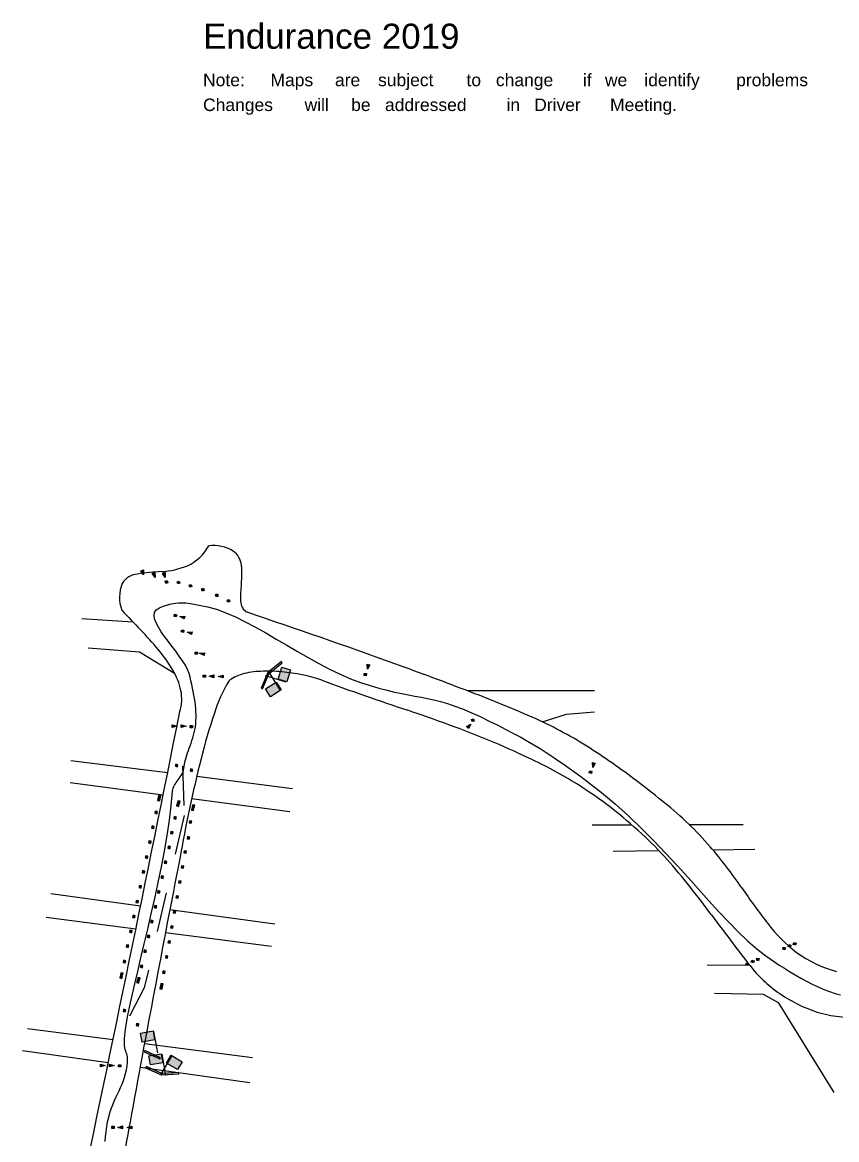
# Model space of a CAD drawing. Extents: x 38 to 1887, y 37 to 1116.
# Drawn here: x 144 to 636, y 420 to 1095 of the extents above; entities that cross this region are included whole.
import ezdxf

# ---------------------------------------------------------------- set-up
doc = ezdxf.new("R2010")
doc.units = 0
doc.header["$MEASUREMENT"] = 0
doc.linetypes.add('DASH', pattern=[48, 24, -24])
doc.layers.get('0').update_dxf_attribs({"linetype": 'CONTINUOUS'})
doc.styles.get("Standard").update_dxf_attribs({"font": ' txt'})

msp = doc.modelspace()

# ---------------------------------------------------------------- hatches: boundary and pattern name
at = {"true_color": 0xff6600}
for points in [[(217.47, 761.24), (215.78, 763.72), (217.38, 764.25)], [(224.45, 759.69), (222.76, 762.17), (224.36, 762.69)], [(230.55, 759.68), (228.86, 762.16), (230.46, 762.68)], [(232.21, 756.54), (230.95, 756.12), (230.53, 757.41), (231.79, 757.82)], [(239.37, 756.27), (238.12, 755.86), (237.7, 757.14), (238.96, 757.55)], [(246.62, 754.2), (245.36, 753.79), (244.94, 755.07), (246.2, 755.48)], [(254.12, 751.87), (252.86, 751.46), (252.44, 752.75), (253.7, 753.16)], [(262.65, 748.51), (261.39, 748.1), (260.98, 749.38), (262.23, 749.79)], [(269.63, 745.14), (268.37, 744.74), (267.96, 746.02), (269.21, 746.43)], [(235.89, 736.18), (236.17, 737.47), (237.49, 737.19), (237.22, 735.9)], [(239.45, 736.04), (242.44, 736.26), (242.09, 734.62)], [(240.22, 726.79), (240.5, 728.08), (241.82, 727.8), (241.54, 726.5)], [(243.77, 726.64), (246.76, 726.87), (246.41, 725.22)], [(248.68, 713.33), (248.68, 714.65), (250.03, 714.65), (250.03, 713.33)], [(251.37, 713.91), (254.36, 714.14), (254.02, 712.49)], [(300.86, 708.91), (292.84, 702.43), (293.31, 701.73), (301.33, 708.22)], [(352.86, 704.26), (352.63, 707.25), (354.28, 706.9)], [(253.58, 699.37), (253.58, 700.69), (254.93, 700.69), (254.93, 699.37)], [(257.08, 699.97), (259.96, 700.81), (259.96, 699.13)], [(262.68, 699.89), (265.57, 700.73), (265.57, 699.05)], [(292.6, 702.22), (288.59, 692.72), (289.33, 692.32), (293.34, 701.83)], [(350.71, 700.42), (350.78, 701.74), (352.13, 701.67), (352.06, 700.35)], [(237.68, 669.78), (234.8, 668.94), (234.8, 670.63)], [(243.13, 669.78), (240.25, 668.94), (240.25, 670.63)], [(245.65, 668.84), (245.65, 670.16), (247, 670.16), (247, 668.84)], [(415.26, 671.13), (413.95, 668.42), (412.7, 669.55)], [(416, 672.57), (415.66, 673.85), (416.96, 674.2), (417.3, 672.92)], [(237.96, 645.27), (238.26, 646.55), (236.95, 646.86), (236.64, 645.57)], [(246.91, 642.45), (247.21, 643.74), (245.9, 644.05), (245.6, 642.76)], [(486.85, 641.59), (487.19, 642.87), (488.5, 642.52), (488.15, 641.25)], [(489.05, 644.93), (488.83, 647.93), (490.48, 647.58)], [(227.71, 626.49), (227.98, 627.78), (226.66, 628.06), (226.39, 626.77)], [(227.23, 624.68), (227.5, 625.97), (226.18, 626.25), (225.91, 624.95)], [(238.69, 621.32), (238.98, 622.61), (237.67, 622.92), (237.37, 621.63)], [(239.2, 623.13), (239.5, 624.42), (238.18, 624.72), (237.88, 623.43)], [(248.13, 620.73), (248.36, 622.03), (247.03, 622.27), (246.8, 620.96)], [(225.59, 616.95), (225.86, 618.25), (224.54, 618.52), (224.27, 617.23)], [(237.06, 613.65), (237.36, 614.93), (236.04, 615.24), (235.75, 613.95)], [(247.71, 618.9), (247.94, 620.2), (246.61, 620.44), (246.38, 619.13)], [(223.68, 607.95), (223.95, 609.25), (222.63, 609.53), (222.35, 608.23)], [(246.34, 611.13), (246.57, 612.43), (245.24, 612.66), (245.01, 611.36)], [(234.99, 604.68), (235.29, 605.97), (233.98, 606.28), (233.68, 604.99)], [(245.1, 601.5), (245.4, 602.79), (244.08, 603.09), (243.79, 601.8)], [(221.77, 598.96), (222.04, 600.25), (220.72, 600.53), (220.44, 599.24)], [(233.37, 595.77), (233.67, 597.06), (232.35, 597.36), (232.05, 596.07)], [(243.15, 593.01), (243.38, 594.31), (242.05, 594.54), (241.82, 593.24)], [(219.85, 589.96), (220.13, 591.25), (218.8, 591.53), (218.53, 590.24)], [(231.3, 586.81), (231.6, 588.1), (230.29, 588.4), (229.99, 587.11)], [(217.94, 580.97), (218.22, 582.26), (216.89, 582.54), (216.62, 581.25)], [(241.55, 583.95), (241.78, 585.25), (240.45, 585.49), (240.22, 584.18)], [(229.23, 577.85), (229.53, 579.13), (228.21, 579.44), (227.92, 578.15)], [(239.95, 574.89), (240.18, 576.2), (238.86, 576.43), (238.62, 575.12)], [(216.03, 571.97), (216.3, 573.26), (214.98, 573.54), (214.71, 572.25)], [(227.16, 568.88), (227.46, 570.17), (226.14, 570.48), (225.85, 569.19)], [(238.36, 565.84), (238.59, 567.14), (237.26, 567.37), (237.03, 566.07)], [(214.11, 562.97), (214.39, 564.27), (213.07, 564.55), (212.79, 563.25)], [(225.09, 559.92), (225.39, 561.21), (224.08, 561.52), (223.78, 560.23)], [(212.2, 553.98), (212.48, 555.27), (211.16, 555.55), (210.88, 554.25)], [(236.76, 556.78), (236.99, 558.08), (235.66, 558.31), (235.43, 557.01)], [(223.03, 550.96), (223.32, 552.25), (222.01, 552.55), (221.71, 551.27)], [(235.16, 547.72), (235.39, 549.02), (234.06, 549.25), (233.83, 547.95)], [(210.29, 544.98), (210.57, 546.27), (209.25, 546.55), (208.97, 545.26)], [(220.96, 542), (221.25, 543.29), (219.94, 543.59), (219.64, 542.3)], [(208.18, 536.16), (208.48, 537.45), (207.17, 537.75), (206.87, 536.46)], [(218.89, 533.04), (219.19, 534.32), (217.87, 534.63), (217.57, 533.34)], [(233.57, 538.66), (233.8, 539.97), (232.46, 540.2), (232.23, 538.89)], [(603.76, 534.98), (604.1, 536.25), (605.4, 535.9), (605.06, 534.63)], [(607.1, 536.61), (607.44, 537.89), (608.75, 537.54), (608.4, 536.27)], [(610.19, 537.85), (610.53, 539.13), (611.84, 538.78), (611.5, 537.5)], [(206.43, 526.79), (206.7, 528.09), (205.38, 528.37), (205.1, 527.07)], [(231.97, 529.6), (232.2, 530.91), (230.87, 531.14), (230.64, 529.84)], [(581.46, 525.54), (581.8, 526.81), (583.11, 526.46), (582.76, 525.19)], [(584.8, 527.18), (585.14, 528.45), (586.45, 528.1), (586.11, 526.82)], [(587.89, 528.41), (588.23, 529.69), (589.54, 529.34), (589.2, 528.06)], [(204.82, 519.26), (205.1, 520.55), (203.78, 520.84), (203.5, 519.54)], [(216.77, 523.88), (217.07, 525.17), (215.76, 525.48), (215.46, 524.19)], [(230.34, 520.35), (230.57, 521.65), (229.24, 521.89), (229.01, 520.59)], [(204.42, 517.43), (204.69, 518.73), (203.37, 519.01), (203.1, 517.71)], [(214.61, 514.56), (214.9, 515.85), (213.59, 516.15), (213.29, 514.86)], [(215.04, 516.38), (215.34, 517.67), (214.02, 517.98), (213.73, 516.69)], [(229, 512.77), (229.23, 514.07), (227.9, 514.31), (227.67, 513)], [(228.66, 510.93), (228.89, 512.23), (227.56, 512.46), (227.33, 511.16)], [(206.42, 497.12), (206.72, 498.41), (205.4, 498.71), (205.1, 497.43)], [(214.31, 488.61), (214.61, 489.89), (213.29, 490.19), (212.99, 488.91)], [(227.72, 469.46), (218.33, 473.73), (217.91, 473), (227.31, 468.74)], [(194.34, 464.82), (191.45, 463.97), (191.45, 465.66)], [(199.78, 464.82), (196.9, 463.97), (196.9, 465.66)], [(202.3, 463.87), (202.3, 465.19), (203.65, 465.19), (203.65, 463.87)], [(218.73, 463.43), (228.13, 459.16), (228.54, 459.89), (219.15, 464.15)], [(228.42, 459.04), (238.71, 459.71), (238.73, 460.55), (228.44, 459.87)], [(198.35, 426.77), (198.35, 428.1), (199.71, 428.1), (199.71, 426.77)], [(201.85, 427.38), (204.74, 428.22), (204.74, 426.54)], [(207.46, 427.3), (210.34, 428.14), (210.34, 426.45)]]:
    msp.add_hatch(color=30, dxfattribs=at).paths.add_polyline_path(points, flags=0)
at = {"true_color": 0xffff00}
for points in [[(306.34, 703.99), (304.16, 696.68), (298.88, 698.26), (301.06, 705.57)], [(220.68, 470.53), (228.19, 471.86), (229.15, 466.43), (221.64, 465.11)]]:
    msp.add_hatch(color=2, dxfattribs=at).paths.add_polyline_path(points, flags=0)
at = {"true_color": 0xff0000}
for points in [[(300.64, 691.75), (294.2, 687.67), (291.25, 692.32), (297.68, 696.41)], [(234.18, 470.91), (240.71, 466.98), (237.88, 462.26), (231.34, 466.19)]]:
    msp.add_hatch(color=1, dxfattribs=at).paths.add_polyline_path(points, flags=0)
at = {"true_color": 0x0000ff}
msp.add_hatch(color=5, dxfattribs=at).paths.add_polyline_path([(215.69, 484.29), (223.2, 485.62), (224.16, 480.19), (216.65, 478.87)], flags=0)

# ---------------------------------------------------------------- linework, layer by layer
at = {"color": 0, "true_color": 0x000000}
for p, q in [((180.24, 734.87), (210.89, 732.97)), ((184.03, 717.25), (214.95, 714.81)), ((214.95, 714.81), (236.21, 701.84)), ((300.31, 691.47), (293.3, 702.54)), ((303.75, 696.5), (291.2, 700.25)), ((489.94, 691.28), (413.35, 691.14)), ((458.48, 672.49), (473.1, 677.13)), ((473.1, 677.13), (489.94, 678.46)), ((173.61, 649.15), (232.01, 641.75)), ((229.27, 628.21), (173.15, 635.68)), ((249.6, 639.53), (307.53, 632.19)), ((305.9, 618.02), (246.51, 625.92)), ((488.57, 610.25), (512.37, 610.29)), ((547.3, 610.35), (579.97, 610.41)), ((529.08, 594.47), (501.27, 594.09)), ((586.9, 595.25), (561.72, 594.91)), ((161.36, 568.61), (215.69, 561.32)), ((212.81, 547.2), (158.56, 554.16)), ((233.37, 558.95), (296.91, 550.43)), ((294.81, 536.68), (230.67, 544.91)), ((583.98, 525.21), (558.07, 525.37)), ((562.61, 508.54), (592, 507.94)), ((592, 507.94), (601.07, 502.87)), ((601.07, 502.87), (634.64, 448.42)), ((147.4, 487.21), (199.08, 480.5)), ((223.54, 485.33), (225.82, 472.43)), ((196.14, 466.32), (144.2, 473.7)), ((218.02, 478.04), (283.24, 469.57)), ((234.58, 470.75), (227.83, 459.52)), ((228.53, 471.57), (230.81, 458.67)), ((281.74, 454.18), (215.34, 463.6))]:
    msp.add_line(p, q, dxfattribs=at)
at = {"color": 1, "true_color": 0xff0000}
for p, q in [((300.31, 691.47), (293.3, 702.54)), ((234.58, 470.75), (227.83, 459.52))]:
    msp.add_line(p, q, dxfattribs=at)
at = {"color": 2, "true_color": 0xffff00}
for p, q in [((303.75, 696.5), (291.2, 700.25)), ((223.54, 485.33), (225.82, 472.43)), ((228.53, 471.57), (230.81, 458.67))]:
    msp.add_line(p, q, dxfattribs=at)
at = {"color": 20, "linetype": 'DASH', "true_color": 0xff2a2a}
for p, q in [((240.98, 645.84), (242, 615.82)), ((242, 615.82), (217.89, 511.64)), ((217.89, 511.64), (208.97, 494.61))]:
    msp.add_line(p, q, dxfattribs=at)
at = {"color": 0, "true_color": 0x000000}
for points in [[(217.47, 761.24), (215.78, 763.72), (217.38, 764.25), (217.47, 761.24)], [(224.45, 759.69), (222.76, 762.17), (224.36, 762.69), (224.45, 759.69)], [(230.55, 759.68), (228.86, 762.16), (230.46, 762.68), (230.55, 759.68)], [(232.21, 756.54), (230.95, 756.12), (230.53, 757.41), (231.79, 757.82), (232.21, 756.54)], [(239.37, 756.27), (238.12, 755.86), (237.7, 757.14), (238.96, 757.55), (239.37, 756.27)], [(246.62, 754.2), (245.36, 753.79), (244.94, 755.07), (246.2, 755.48), (246.62, 754.2)], [(254.12, 751.87), (252.86, 751.46), (252.44, 752.75), (253.7, 753.16), (254.12, 751.87)], [(262.65, 748.51), (261.39, 748.1), (260.98, 749.38), (262.23, 749.79), (262.65, 748.51)], [(269.63, 745.14), (268.37, 744.74), (267.96, 746.02), (269.21, 746.43), (269.63, 745.14)], [(235.89, 736.18), (236.17, 737.47), (237.49, 737.19), (237.22, 735.9), (235.89, 736.18)], [(239.45, 736.04), (242.44, 736.26), (242.09, 734.62), (239.45, 736.04)], [(240.22, 726.79), (240.5, 728.08), (241.82, 727.8), (241.54, 726.5), (240.22, 726.79)], [(243.77, 726.64), (246.76, 726.87), (246.41, 725.22), (243.77, 726.64)], [(248.68, 713.33), (248.68, 714.65), (250.03, 714.65), (250.03, 713.33), (248.68, 713.33)], [(251.37, 713.91), (254.36, 714.14), (254.02, 712.49), (251.37, 713.91)], [(300.86, 708.91), (292.84, 702.43), (293.31, 701.73), (301.33, 708.22), (300.86, 708.91)], [(306.34, 703.99), (304.16, 696.68), (298.88, 698.26), (301.06, 705.57), (306.34, 703.99)], [(352.86, 704.26), (352.63, 707.25), (354.28, 706.9), (352.86, 704.26)], [(253.58, 699.37), (253.58, 700.69), (254.93, 700.69), (254.93, 699.37), (253.58, 699.37)], [(257.08, 699.97), (259.96, 700.81), (259.96, 699.13), (257.08, 699.97)], [(262.68, 699.89), (265.57, 700.73), (265.57, 699.05), (262.68, 699.89)], [(292.6, 702.22), (288.59, 692.72), (289.33, 692.32), (293.34, 701.83), (292.6, 702.22)], [(300.64, 691.75), (294.2, 687.67), (291.25, 692.32), (297.68, 696.41), (300.64, 691.75)], [(350.71, 700.42), (350.78, 701.74), (352.13, 701.67), (352.06, 700.35), (350.71, 700.42)], [(237.68, 669.78), (234.8, 668.94), (234.8, 670.63), (237.68, 669.78)], [(243.13, 669.78), (240.25, 668.94), (240.25, 670.63), (243.13, 669.78)], [(245.65, 668.84), (245.65, 670.16), (247, 670.16), (247, 668.84), (245.65, 668.84)], [(415.26, 671.13), (413.95, 668.42), (412.7, 669.55), (415.26, 671.13)], [(416, 672.57), (415.66, 673.85), (416.96, 674.2), (417.3, 672.92), (416, 672.57)], [(237.96, 645.27), (238.26, 646.55), (236.95, 646.86), (236.64, 645.57), (237.96, 645.27)], [(246.91, 642.45), (247.21, 643.74), (245.9, 644.05), (245.6, 642.76), (246.91, 642.45)], [(486.85, 641.59), (487.19, 642.87), (488.5, 642.52), (488.15, 641.25), (486.85, 641.59)], [(489.05, 644.93), (488.83, 647.93), (490.48, 647.58), (489.05, 644.93)], [(227.71, 626.49), (227.98, 627.78), (226.66, 628.06), (226.39, 626.77), (227.71, 626.49)], [(227.23, 624.68), (227.5, 625.97), (226.18, 626.25), (225.91, 624.95), (227.23, 624.68)], [(238.69, 621.32), (238.98, 622.61), (237.67, 622.92), (237.37, 621.63), (238.69, 621.32)], [(239.2, 623.13), (239.5, 624.42), (238.18, 624.72), (237.88, 623.43), (239.2, 623.13)], [(248.13, 620.73), (248.36, 622.03), (247.03, 622.27), (246.8, 620.96), (248.13, 620.73)], [(225.59, 616.95), (225.86, 618.25), (224.54, 618.52), (224.27, 617.23), (225.59, 616.95)], [(237.06, 613.65), (237.36, 614.93), (236.04, 615.24), (235.75, 613.95), (237.06, 613.65)], [(247.71, 618.9), (247.94, 620.2), (246.61, 620.44), (246.38, 619.13), (247.71, 618.9)], [(223.68, 607.95), (223.95, 609.25), (222.63, 609.53), (222.35, 608.23), (223.68, 607.95)], [(246.34, 611.13), (246.57, 612.43), (245.24, 612.66), (245.01, 611.36), (246.34, 611.13)], [(234.99, 604.68), (235.29, 605.97), (233.98, 606.28), (233.68, 604.99), (234.99, 604.68)], [(245.1, 601.5), (245.4, 602.79), (244.08, 603.09), (243.79, 601.8), (245.1, 601.5)], [(221.77, 598.96), (222.04, 600.25), (220.72, 600.53), (220.44, 599.24), (221.77, 598.96)], [(233.37, 595.77), (233.67, 597.06), (232.35, 597.36), (232.05, 596.07), (233.37, 595.77)], [(243.15, 593.01), (243.38, 594.31), (242.05, 594.54), (241.82, 593.24), (243.15, 593.01)], [(219.85, 589.96), (220.13, 591.25), (218.8, 591.53), (218.53, 590.24), (219.85, 589.96)], [(231.3, 586.81), (231.6, 588.1), (230.29, 588.4), (229.99, 587.11), (231.3, 586.81)], [(217.94, 580.97), (218.22, 582.26), (216.89, 582.54), (216.62, 581.25), (217.94, 580.97)], [(241.55, 583.95), (241.78, 585.25), (240.45, 585.49), (240.22, 584.18), (241.55, 583.95)], [(229.23, 577.85), (229.53, 579.13), (228.21, 579.44), (227.92, 578.15), (229.23, 577.85)], [(239.95, 574.89), (240.18, 576.2), (238.86, 576.43), (238.62, 575.12), (239.95, 574.89)], [(216.03, 571.97), (216.3, 573.26), (214.98, 573.54), (214.71, 572.25), (216.03, 571.97)], [(227.16, 568.88), (227.46, 570.17), (226.14, 570.48), (225.85, 569.19), (227.16, 568.88)], [(238.36, 565.84), (238.59, 567.14), (237.26, 567.37), (237.03, 566.07), (238.36, 565.84)], [(214.11, 562.97), (214.39, 564.27), (213.07, 564.55), (212.79, 563.25), (214.11, 562.97)], [(225.09, 559.92), (225.39, 561.21), (224.08, 561.52), (223.78, 560.23), (225.09, 559.92)], [(212.2, 553.98), (212.48, 555.27), (211.16, 555.55), (210.88, 554.25), (212.2, 553.98)], [(236.76, 556.78), (236.99, 558.08), (235.66, 558.31), (235.43, 557.01), (236.76, 556.78)], [(223.03, 550.96), (223.32, 552.25), (222.01, 552.55), (221.71, 551.27), (223.03, 550.96)], [(235.16, 547.72), (235.39, 549.02), (234.06, 549.25), (233.83, 547.95), (235.16, 547.72)], [(210.29, 544.98), (210.57, 546.27), (209.25, 546.55), (208.97, 545.26), (210.29, 544.98)], [(220.96, 542), (221.25, 543.29), (219.94, 543.59), (219.64, 542.3), (220.96, 542)], [(208.18, 536.16), (208.48, 537.45), (207.17, 537.75), (206.87, 536.46), (208.18, 536.16)], [(218.89, 533.04), (219.19, 534.32), (217.87, 534.63), (217.57, 533.34), (218.89, 533.04)], [(233.57, 538.66), (233.8, 539.97), (232.46, 540.2), (232.23, 538.89), (233.57, 538.66)], [(603.76, 534.98), (604.1, 536.25), (605.4, 535.9), (605.06, 534.63), (603.76, 534.98)], [(607.1, 536.61), (607.44, 537.89), (608.75, 537.54), (608.4, 536.27), (607.1, 536.61)], [(610.19, 537.85), (610.53, 539.13), (611.84, 538.78), (611.5, 537.5), (610.19, 537.85)], [(206.43, 526.79), (206.7, 528.09), (205.38, 528.37), (205.1, 527.07), (206.43, 526.79)], [(231.97, 529.6), (232.2, 530.91), (230.87, 531.14), (230.64, 529.84), (231.97, 529.6)], [(581.46, 525.54), (581.8, 526.81), (583.11, 526.46), (582.76, 525.19), (581.46, 525.54)], [(584.8, 527.18), (585.14, 528.45), (586.45, 528.1), (586.11, 526.82), (584.8, 527.18)], [(587.89, 528.41), (588.23, 529.69), (589.54, 529.34), (589.2, 528.06), (587.89, 528.41)], [(204.82, 519.26), (205.1, 520.55), (203.78, 520.84), (203.5, 519.54), (204.82, 519.26)], [(216.77, 523.88), (217.07, 525.17), (215.76, 525.48), (215.46, 524.19), (216.77, 523.88)], [(230.34, 520.35), (230.57, 521.65), (229.24, 521.89), (229.01, 520.59), (230.34, 520.35)], [(204.42, 517.43), (204.69, 518.73), (203.37, 519.01), (203.1, 517.71), (204.42, 517.43)], [(214.61, 514.56), (214.9, 515.85), (213.59, 516.15), (213.29, 514.86), (214.61, 514.56)], [(215.04, 516.38), (215.34, 517.67), (214.02, 517.98), (213.73, 516.69), (215.04, 516.38)], [(229, 512.77), (229.23, 514.07), (227.9, 514.31), (227.67, 513), (229, 512.77)], [(228.66, 510.93), (228.89, 512.23), (227.56, 512.46), (227.33, 511.16), (228.66, 510.93)], [(206.42, 497.12), (206.72, 498.41), (205.4, 498.71), (205.1, 497.43), (206.42, 497.12)], [(214.31, 488.61), (214.61, 489.89), (213.29, 490.19), (212.99, 488.91), (214.31, 488.61)], [(215.69, 484.29), (223.2, 485.62), (224.16, 480.19), (216.65, 478.87), (215.69, 484.29)], [(227.72, 469.46), (218.33, 473.73), (217.91, 473), (227.31, 468.74), (227.72, 469.46)], [(220.68, 470.53), (228.19, 471.86), (229.15, 466.43), (221.64, 465.11), (220.68, 470.53)], [(234.18, 470.91), (240.71, 466.98), (237.88, 462.26), (231.34, 466.19), (234.18, 470.91)], [(194.34, 464.82), (191.45, 463.97), (191.45, 465.66), (194.34, 464.82)], [(199.78, 464.82), (196.9, 463.97), (196.9, 465.66), (199.78, 464.82)], [(202.3, 463.87), (202.3, 465.19), (203.65, 465.19), (203.65, 463.87), (202.3, 463.87)], [(218.73, 463.43), (228.13, 459.16), (228.54, 459.89), (219.15, 464.15), (218.73, 463.43)], [(228.42, 459.04), (238.71, 459.71), (238.73, 460.55), (228.44, 459.87), (228.42, 459.04)], [(198.35, 426.77), (198.35, 428.1), (199.71, 428.1), (199.71, 426.77), (198.35, 426.77)], [(201.85, 427.38), (204.74, 428.22), (204.74, 426.54), (201.85, 427.38)], [(207.46, 427.3), (210.34, 428.14), (210.34, 426.45), (207.46, 427.3)]]:
    msp.add_lwpolyline(points, close=True, dxfattribs=at)
at = {"color": 20, "true_color": 0xff2a2a}
msp.add_lwpolyline([(194.32, 418.89), (194.52, 421.79), (194.82, 424.75), (195.22, 427.79), (195.75, 430.75), (196.4, 433.53), (197.14, 436.14), (197.97, 438.61), (198.86, 440.95), (199.8, 443.18), (200.76, 445.34), (201.73, 447.43), (202.68, 449.48), (203.61, 451.51), (204.49, 453.54), (205.3, 455.6), (206.03, 457.7), (206.65, 459.86), (207.15, 462.11), (207.51, 464.47), (207.71, 466.64), (207.75, 468.36), (207.67, 469.73), (207.5, 470.84), (207.26, 471.77), (206.98, 472.6), (206.68, 473.44), (206.4, 474.35), (206.17, 475.44), (206, 476.78), (205.93, 478.47), (205.98, 480.6), (206.19, 483.24), (206.58, 486.5), (207.18, 490.45), (208.01, 495.18), (209.12, 500.74), (210.5, 507.05), (212.11, 514.04), (213.91, 521.63), (215.86, 529.73), (217.91, 538.28), (220.02, 547.18), (222.16, 556.37), (224.28, 565.76), (226.33, 575.27), (228.28, 584.82), (230.09, 594.34), (231.71, 603.74), (233.1, 612.94), (234.23, 621.88), (235.04, 630.46), (235.18, 631.5), (235.44, 632.47), (235.79, 633.38), (236.22, 634.24), (236.72, 635.07), (237.27, 635.88), (237.85, 636.68), (238.45, 637.48), (239.05, 638.29), (239.64, 639.13), (240.2, 640.01), (240.72, 640.95), (241.18, 641.94), (241.56, 643.01), (241.85, 644.18), (242.03, 645.44), (242.2, 646.76), (242.45, 648.1), (242.78, 649.46), (243.17, 650.83), (243.61, 652.23), (244.09, 653.65), (244.6, 655.09), (245.13, 656.56), (245.67, 658.06), (246.21, 659.59), (246.73, 661.15), (247.23, 662.74), (247.69, 664.36), (248.11, 666.02), (248.47, 667.72), (248.77, 669.46), (248.99, 671.24), (249.13, 673.04), (249.2, 674.88), (249.21, 676.75), (249.14, 678.65), (249.01, 680.58), (248.83, 682.54), (248.58, 684.53), (248.29, 686.56), (247.94, 688.62), (247.54, 690.71), (247.1, 692.83), (246.62, 694.99), (246.1, 697.18), (245.55, 699.4), (244.96, 701.65), (244.1, 704.03), (242.76, 706.62), (241.06, 709.36), (239.07, 712.22), (236.89, 715.16), (234.62, 718.14), (232.34, 721.12), (230.16, 724.06), (228.16, 726.92), (226.43, 729.66), (225.07, 732.25), (224.17, 734.63), (223.83, 736.78), (224.13, 738.64), (225.17, 740.19), (227.05, 741.38), (229.3, 742.28), (231.42, 743.01), (233.41, 743.56), (235.28, 743.97), (237.03, 744.25), (238.68, 744.4), (240.24, 744.46), (241.7, 744.43), (243.08, 744.33), (244.39, 744.17), (245.63, 743.98), (246.82, 743.77), (247.95, 743.55), (249.04, 743.33), (250.09, 743.14), (251.11, 743), (256.21, 742.06), (261.57, 740.52), (267.15, 738.43), (272.95, 735.88), (278.92, 732.94), (285.04, 729.68), (291.29, 726.18), (297.63, 722.52), (304.05, 718.77), (310.5, 715), (316.97, 711.29), (323.43, 707.72), (329.85, 704.35), (336.2, 701.27), (342.46, 698.55), (348.6, 696.26), (354.41, 694.39), (359.74, 692.84), (364.65, 691.55), (369.22, 690.48), (373.5, 689.58), (377.57, 688.78), (381.49, 688.05), (385.32, 687.32), (389.13, 686.55), (393, 685.69), (396.97, 684.68), (401.13, 683.47), (405.53, 682.01), (410.24, 680.25), (415.32, 678.15), (420.86, 675.63), (426.43, 672.96), (431.64, 670.39), (436.52, 667.9), (441.1, 665.5), (445.41, 663.14), (449.5, 660.83), (453.39, 658.55), (457.12, 656.28), (460.73, 654), (464.25, 651.7), (467.72, 649.37), (471.16, 646.99), (474.62, 644.53), (478.14, 642), (481.73, 639.36), (485.45, 636.62), (494.24, 629.8), (502.66, 622.74), (510.72, 615.48), (518.46, 608.08), (525.89, 600.62), (533.03, 593.14), (539.91, 585.72), (546.55, 578.4), (552.97, 571.25), (559.2, 564.33), (565.25, 557.71), (571.14, 551.43), (576.91, 545.57), (582.58, 540.17), (588.15, 535.31), (593.67, 531.05), (596.14, 529.29), (598.84, 527.43), (601.73, 525.49), (604.79, 523.51), (607.98, 521.51), (611.29, 519.52), (614.69, 517.57), (618.15, 515.69), (621.64, 513.91), (625.14, 512.25), (628.62, 510.75), (632.06, 509.43), (635.42, 508.32), (638.68, 507.45)], dxfattribs=at)
at = {"color": 0, "true_color": 0x000000}
for centre, radius, start, end in [((232.91, 791.58), 27.11, -65.85196, -27.87479), ((259.42, 755.01), 24.03, 59.44684, 96.08278), ((264.18, 765.64), 12.52, 6.18666, 53.46714), ((236.67, 606.98), 156.5, 93.04827, 98.37632), ((225.5, 811.67), 48.5, -86.63937, -67.58246), ((230.98, 761.71), 45.96, -7.31283, 6.60316), ((215.04, 749.33), 12.53, 95.36934, 147.06937), ((226.02, 747.69), 23.1, 158.52412, -160.34068), ((333.87, 748.26), 57.81, 172.44841, -177.15063), ((283.81, 745.35), 7.68, 179.77103, -119.36502), ((1601.08, 2062.69), 1923.74, -136.55953, -136.07259), ((-983.85, -3033.44), 3978.21, 70.11525, 71.47592), ((43.58, 562.22), 238.94, 40.07383, 43.96532), ((158.56, 658.52), 88.96, 30.57083, 40.28136), ((200.17, 682.84), 40.77, 11.96981, 30.88941), ((290.14, 653.44), 49.58, 92.24355, 105.37861), ((292.46, 612), 91.08, 84.60018, 92.67994), ((291.67, 597.49), 105.6, 71.50114, 84.91771), ((-399.91, -1422.21), 2264.43, 68.9006, 70.14301), ((341.18, 652.7), 84.71, 148.43838, 162.80373), ((281.79, 682.42), 19.42, 104.30173, 131.18101), ((748.31, 1839.63), 1217.87, -110.33064, -109.01386), ((214.92, 686.22), 25.64, -17.20039, 11.42835), ((95.06, -145.86), 895.47, 66.31588, 69.04877), ((3669.44, 10323.07), 10190.14, -109.001904, -108.849801), ((-26827.75, 6088.07), 27602.41, -11.940368, -11.301805), ((598.27, 564.14), 356.59, 161.42351, 166.05104), ((-58.42, -596.75), 1348.46, 70.03361, 71.15632), ((191.3, 90.64), 617.12, 67.60683, 70.03172), ((346.06, 435.23), 262.52, 57.43729, 65.53952), ((269.44, 280.54), 411.77, 63.95016, 67.59443), ((245.34, 281.35), 446.43, 52.38789, 57.17206), ((1104.81, 437.15), 878.81, 165.97669, 170.00486), ((348.43, 425.21), 247.22, 57.92533, 65.67235), ((32.96, 4.13), 795.65, 51.11712, 52.45657), ((339.66, 412.59), 262.57, 47.02747, 57.76639), ((399.67, 458.08), 212.09, 40.92134, 51.25113), ((369.29, 441.85), 220.97, 41.88573, 47.47685), ((329.47, 399.87), 303.27, 34.63224, 40.54388), ((12059.59, -1725.68), 12044.88, 168.917149, 169.687259), ((282.38, 364.02), 337.64, 38.22411, 41.87103), ((-51.96, 100.71), 763.21, 36.60018, 38.22338), ((970.56, 838.88), 473.74, -145.74374, -142.49912), ((3269.73, 2567.98), 3374.55, -143.39503, -143.02398), ((667.76, 606.51), 92.05, -142.50811, -127.15879), ((1016.8, 871.85), 554.51, -143.01608, -140.72646), ((655.6, 592.86), 73.84, -126.03479, -105.08333), ((647.03, 574.99), 80.46, -137.69021, -128.73728), ((652.57, 581.59), 89.08, -128.86418, -111.52779), ((646.18, 565.81), 72.06, -111.40103, -100.64051), ((643.47, 551.06), 57.06, -100.69543, -87.37547), ((7176.27, -837.4), 7081.43, 169.684925, 170.18582)]:
    msp.add_arc(centre, radius, start, end, dxfattribs=at)

# ---------------------------------------------------------------- texts
at = {"color": 0, "true_color": 0x000000, "attachment_point": 1}
for s, insert, char_height in [('{\\fArial|b0|i0|c204|p34;Endurance 2019}', (253.42, 1094.43), 15.12), ('{\\fArial|b0|i0|c204|p34;Note:}', (253.42, 1064.19), 7.56), ('{\\fArial|b0|i0|c204|p34;Maps}', (294.17, 1064.19), 7.56), ('{\\fArial|b0|i0|c204|p34;are}', (333.15, 1064.19), 7.56), ('{\\fArial|b0|i0|c204|p34;subject}', (359.2, 1064.19), 7.56), ('{\\fArial|b0|i0|c204|p34;to}', (412.65, 1064.19), 7.56), ('{\\fArial|b0|i0|c204|p34;change}', (430.44, 1064.19), 7.56), ('{\\fArial|b0|i0|c204|p34;if}', (483.06, 1064.19), 7.56), ('{\\fArial|b0|i0|c204|p34;we}', (496.31, 1064.19), 7.56), ('{\\fArial|b0|i0|c204|p34;identify}', (520.14, 1064.19), 7.56), ('{\\fArial|b0|i0|c204|p34;problems}', (575.64, 1064.19), 7.56), ('{\\fArial|b0|i0|c204|p34;Changes}', (253.42, 1049.19), 7.56), ('{\\fArial|b0|i0|c204|p34;will}', (314.79, 1049.19), 7.56), ('{\\fArial|b0|i0|c204|p34;be}', (342.93, 1049.19), 7.56), ('{\\fArial|b0|i0|c204|p34;addressed}', (363.39, 1049.19), 7.56), ('{\\fArial|b0|i0|c204|p34;in}', (436.82, 1049.19), 7.56), ('{\\fArial|b0|i0|c204|p34;Driver}', (453.56, 1049.19), 7.56), ('{\\fArial|b0|i0|c204|p34;Meeting.}', (499.42, 1049.19), 7.56)]:
    msp.add_mtext(s, dxfattribs=dict(at, insert=insert, char_height=char_height))

doc.saveas('drawing.dxf')
